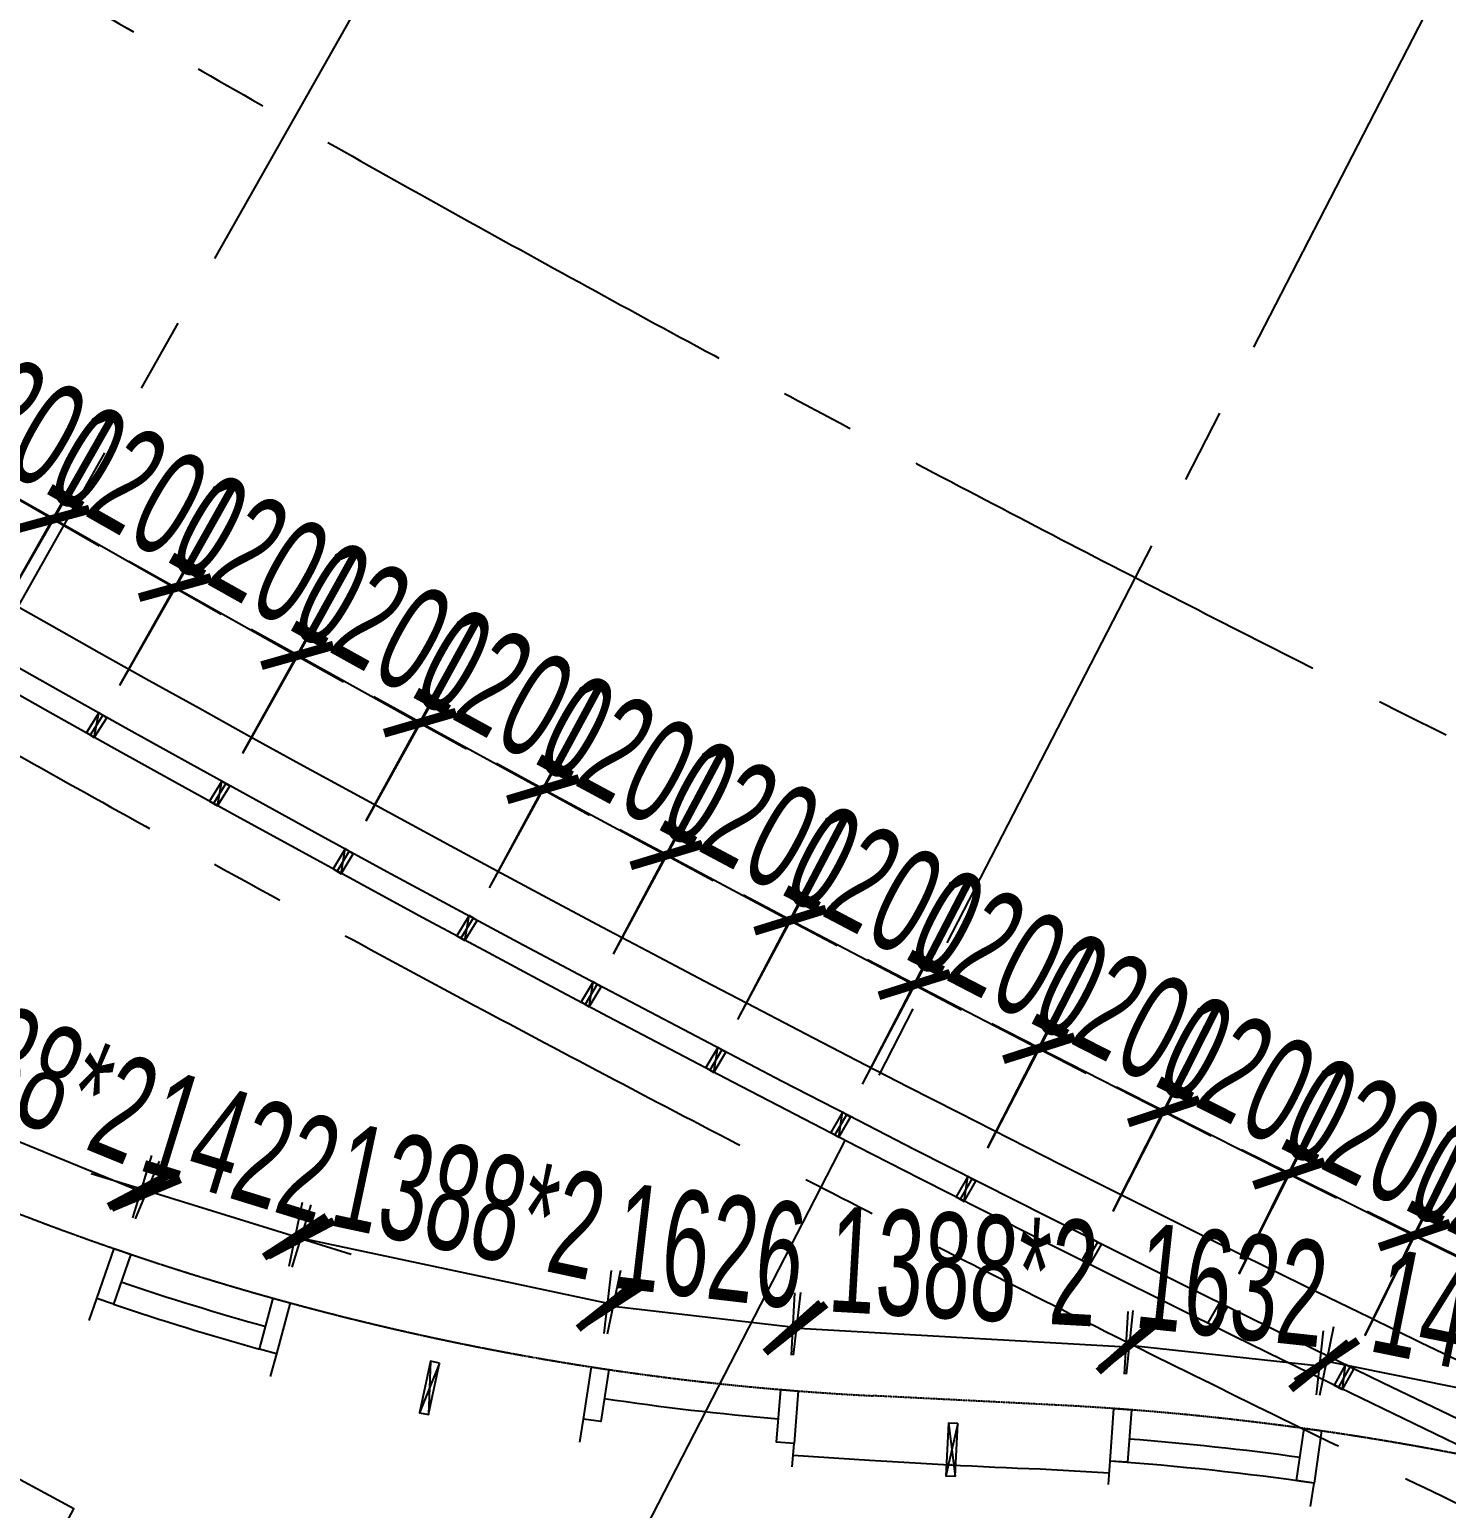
# Model space of a CAD drawing. Extents: x -668578 to 2331563, y -1202445 to 1620273.
# Drawn here: x 1055375 to 1067459, y 98156 to 110771 of the extents above; entities that cross this region are included whole.
import ezdxf

# ---------------------------------------------------------------- set-up
doc = ezdxf.new("R2010")
doc.units = 0
for name, pattern in [('CENTER2', [28.575, 19.05, -3.175, 3.175, -3.175]), ('DASH', [0.35, 0.25, -0.1]), ('XREF-ID.B3$0$DASH', [0.35, 0.25, -0.1])]:
    doc.linetypes.add(name, pattern=pattern)
doc.layers.get('0').update_dxf_attribs({"color": 8})
doc.layers.get('Defpoints').update_dxf_attribs({"color": 8})
for name, color, linetype in [('#标注', 8, 'Continuous'), ('#轴线', 8, 'CENTER2'), ('A-AL', 8, 'Continuous'), ('A-BEAM-PLAN-C', 8, 'Continuous'), ('A-DIMS-50', 8, 'Continuous'), ('A-PUB_HATCH', 8, 'Continuous'), ('A-WIND-FRAM', 8, 'Continuous'), ('dim', 8, 'Continuous'), ('LVTRY', 8, 'Continuous'), ('外轮廓', 8, 'Continuous'), ('建-消防-防火分区填充', 8, 'Continuous')]:
    doc.layers.add(name, color=color, linetype=linetype)
doc.layers.add('Def point', color=8, linetype='Continuous', plot=False)
doc.styles.add('JHZX', font='jrs.shx', dxfattribs={"width": 0.6, "bigfont": 'jhz.shx'})
doc.dimstyles.new('JZBZ-300', dxfattribs={"dimscale": 300, "dimtxt": 3, "dimasz": 1.5, "dimexe": 1, "dimexo": 1, "dimgap": 0.5, "dimtad": 1, "dimdec": 0, "dimdsep": 46, "dimtxsty": 'JHZX', "dimblk1": 'ARCHTICK', "dimblk2": 'ARCHTICK', "dimsah": 1, "dimcen": 0, "dimclrd": 1, "dimclre": 1, "dimclrt": 2, "dimazin": 2, "dimtfac": 1, "dimtdec": 0, "dimtix": 1, "dimtmove": 0, "dimatfit": 3, "dimfxl": 0, "dimtolj": 1, "dimlwd": -1, "dimlwe": -1, "dimarcsym": 0})
doc.dimstyles.new('JZBZ-400', dxfattribs={"dimscale": 400, "dimtxt": 3, "dimasz": 1.5, "dimexe": 1, "dimexo": 1, "dimgap": 0.5, "dimtad": 1, "dimdec": 0, "dimdsep": 46, "dimtxsty": 'JHZX', "dimblk1": 'ARCHTICK', "dimblk2": 'ARCHTICK', "dimsah": 1, "dimcen": 0, "dimclrd": 1, "dimclre": 1, "dimclrt": 2, "dimazin": 2, "dimtfac": 1, "dimtdec": 0, "dimtix": 1, "dimtmove": 0, "dimatfit": 3, "dimfxl": 0, "dimtolj": 1, "dimlwd": -1, "dimlwe": -1, "dimarcsym": 0})

# ---------------------------------------------------------------- blocks, each defined once
blk = doc.blocks.new('_ARCHTICK')
at = {"color": 0, "linetype": 'ByBlock', "const_width": 0.15}
blk.add_lwpolyline([(-0.5, -0.5), (0.5, 0.5)], dxfattribs=at)
blk = doc.blocks.new('*D2939')
at = {"layer": '#标注', "ltscale": 300, "transparency": 16777216}
for p, q in [((-1773, -1481), (-9342, -7863)), ((165914, -92056), (164727, -101884))]:
    blk.add_line(p, q, dxfattribs=at)
blk.add_arc((197092, 166179), 269610, 220.13382, 263.11563, dxfattribs=at)
at = {"layer": 'Defpoints', "color": 0, "ltscale": 300, "transparency": 16777216}
for p in [(197092, 166179), (-1467, -1224), (40380, -53208), (165962, -91659)]:
    blk.add_point(p, dxfattribs=at)
at = {"layer": '#标注', "ltscale": 300, "transparency": 16777216, "xscale": 600, "yscale": 600, "zscale": 600}
for p, rotation in [((-9036, -7605), 130.1338192809485), ((164775, -101487), 353.1156299250187)]:
    blk.add_blockref('_ARCHTICK', p, dxfattribs=dict(at, rotation=rotation))
at = {"layer": '#标注', "ltscale": 300, "transparency": 16777216, "insert": (69342, -70334), "char_height": 1200, "attachment_point": 5, "rotation": 331.6247, "style": 'JHZX'}
blk.add_mtext('\\A1;42.98°', dxfattribs=at)
blk = doc.blocks.new('rgewg1500')
at = {"ltscale": 0.3}
for p, q in [((0, -2250), (0, -450)), ((150, -500), (20, -500)), ((100, -550), (100, -500)), ((150, -550), (150, -500)), ((0, -2100), (0, -550)), ((0, -550), (50, -550)), ((634, -550), (50, -550)), ((50, -2030), (50, -570)), ((70, -550), (150, -550)), ((75, -625), (75, -600)), ((505, -628), (445, -639)), ((495, -673), (505, -628)), ((633, -2045), (633, -555)), ((653, -535), (913, -535)), ((883, -2045), (933, -555)), ((2100, -550), (933, -550)), ((1400, -2050), (1400, -550)), ((1800, -2050), (1800, -550)), ((2100, -2050), (2100, -550)), ((114, -656), (87, -656)), ((87, -656), (108, -729)), ((108, -729), (107, -814)), ((108, -729), (123, -777)), ((172, -656), (114, -656)), ((297, -642), (172, -656)), ((341, -642), (297, -642)), ((407, -646), (318, -669)), ((429, -651), (341, -642)), ((445, -639), (407, -646)), ((496, -781), (495, -673)), ((107, -814), (99, -945)), ((210, -789), (183, -789)), ((183, -789), (204, -862)), ((204, -862), (203, -947)), ((204, -862), (219, -910)), ((268, -789), (210, -789)), ((393, -775), (268, -789)), ((437, -775), (393, -775)), ((503, -779), (414, -802)), ((525, -784), (437, -775)), ((541, -772), (503, -779)), ((601, -761), (541, -772)), ((591, -806), (601, -761)), ((593, -946), (591, -806)), ((99, -945), (94, -953)), ((94, -953), (101, -1054)), ((195, -953), (190, -1086)), ((203, -947), (195, -953)), ((592, -1148), (595, -973)), ((595, -973), (593, -946)), ((101, -1054), (102, -1154)), ((190, -1086), (198, -1187)), ((92, -1211), (89, -1272)), ((102, -1154), (92, -1211)), ((185, -1195), (314, -1203)), ((188, -1256), (185, -1195)), ((198, -1313), (188, -1256)), ((198, -1187), (198, -1287)), ((314, -1203), (354, -1226)), ((335, -1215), (407, -1203)), ((354, -1226), (392, -1249)), ((392, -1249), (403, -1258)), ((407, -1203), (442, -1206)), ((442, -1206), (553, -1209)), ((553, -1209), (595, -1210)), ((596, -1236), (582, -1278)), ((587, -1344), (592, -1148)), ((587, -1256), (592, -1452)), ((595, -1210), (609, -1210)), ((609, -1210), (596, -1236)), ((89, -1272), (198, -1265)), ((89, -1328), (198, -1335)), ((92, -1389), (89, -1328)), ((188, -1344), (185, -1405)), ((198, -1287), (188, -1344)), ((198, -1413), (198, -1313)), ((314, -1397), (354, -1374)), ((335, -1385), (407, -1397)), ((354, -1374), (392, -1351)), ((392, -1351), (403, -1342)), ((567, -1279), (558, -1266)), ((567, -1321), (558, -1334)), ((582, -1278), (567, -1321)), ((582, -1322), (567, -1279)), ((596, -1364), (582, -1322)), ((609, -1390), (596, -1364)), ((102, -1446), (92, -1389)), ((101, -1546), (102, -1446)), ((185, -1405), (314, -1397)), ((190, -1514), (198, -1413)), ((195, -1647), (190, -1514)), ((407, -1397), (442, -1394)), ((442, -1394), (553, -1391)), ((553, -1391), (595, -1390)), ((592, -1452), (595, -1627)), ((595, -1390), (609, -1390)), ((94, -1647), (101, -1546)), ((595, -1627), (593, -1654)), ((99, -1655), (94, -1647)), ((107, -1786), (99, -1655)), ((183, -1811), (204, -1738)), ((203, -1653), (195, -1647)), ((204, -1738), (203, -1653)), ((204, -1738), (219, -1690)), ((593, -1654), (591, -1794)), ((87, -1944), (108, -1871)), ((108, -1871), (107, -1786)), ((108, -1871), (123, -1823)), ((210, -1811), (183, -1811)), ((268, -1811), (210, -1811)), ((393, -1825), (268, -1811)), ((437, -1825), (393, -1825)), ((503, -1821), (414, -1798)), ((525, -1816), (437, -1825)), ((496, -1819), (495, -1927)), ((541, -1828), (503, -1821)), ((601, -1839), (541, -1828)), ((591, -1794), (601, -1839)), ((75, -2025), (75, -1975)), ((114, -1944), (87, -1944)), ((172, -1944), (114, -1944)), ((297, -1958), (172, -1944)), ((341, -1958), (297, -1958)), ((407, -1954), (318, -1931)), ((429, -1949), (341, -1958)), ((445, -1961), (407, -1954)), ((505, -1972), (445, -1961)), ((495, -1927), (505, -1972)), ((0, -2100), (50, -2100)), ((20, -2100), (150, -2100)), ((50, -2050), (634, -2050)), ((50, -2050), (50, -2050)), ((150, -2050), (70, -2050)), ((100, -2100), (100, -2050)), ((150, -2100), (150, -2050)), ((653, -2065), (863, -2065)), ((883, -2050), (2100, -2050))]:
    blk.add_line(p, q, dxfattribs=at)
for points in [[(0, -500), (450, -500), (450, 0), (0, 0)], [(0, -2100), (450, -2100), (450, -2600), (0, -2600)]]:
    blk.add_lwpolyline(points, close=True, dxfattribs=at)
blk.add_lwpolyline([(50, -2100), (50, -550)], dxfattribs=at)
blk.add_lwpolyline([(633, -2025), (125, -2025, -0.414214), (75, -1975), (75, -625, -0.414214), (125, -575), (633, -575)], format="xyb", dxfattribs=at)
for centre, radius, start, end in [((20, -520), 20, 90, 180), ((70, -570), 20, 90, 180), ((50, -600), 25, 0, 90), ((653, -555), 20, 90, 180), ((913, -555), 20, 0, 90), ((2050, -600), 50, 0, 90), ((2050, -2000), 50, 270, 0), ((20, -2080), 20, 180, 270), ((50, -2025), 25, 270, 0), ((70, -2030), 20, 180, 270), ((653, -2045), 20, 180, 270), ((863, -2045), 20, 270, 0)]:
    blk.add_arc(centre, radius, start, end, dxfattribs=at)
blk = doc.blocks.new('hevrgctv')
blk.add_lwpolyline([(0, 0), (1200, 0), (1200, -600), (0, -600)], close=True)
for points in [[(353, -600), (353, -696, 0.999944), (848, -696), (848, -600)], [(380, -600), (380, -696, 0.90396), (820, -696), (820, -600)]]:
    blk.add_lwpolyline(points, format="xyb")
blk = doc.blocks.new('Swcwrv4tv')
at = {"linetype": 'XREF-ID.B3$0$DASH', "ltscale": 0.3}
for p, q in [((20, -240), (1330, -240)), ((20, -250), (1330, -250)), ((20, -260), (1330, -260))]:
    blk.add_line(p, q, dxfattribs=at)
for points in [[(0, 0), (0, -550), (1350, -550), (1350, 0)], [(20, -20), (20, -550), (1330, -550), (1330, -20)], [(149, -460), (149, -40), (179, -40), (179, -460)], [(219, -460), (219, -40), (249, -40), (249, -460)], [(359, -460), (359, -40), (389, -40), (389, -460)], [(429, -460), (429, -40), (459, -40), (459, -460)], [(499, -460), (499, -40), (529, -40), (529, -460)], [(569, -460), (569, -40), (599, -40), (599, -460)], [(779, -460), (779, -40), (809, -40), (809, -460)], [(849, -460), (849, -40), (879, -40), (879, -460)], [(919, -460), (919, -40), (949, -40), (949, -460)], [(989, -460), (989, -40), (1019, -40), (1019, -460)], [(1059, -460), (1059, -40), (1089, -40), (1089, -460)], [(1330, -480), (650, -480), (650, -510), (1330, -510)], [(20, -540), (700, -540), (700, -510), (20, -510)]]:
    blk.add_lwpolyline(points, close=True, dxfattribs=at)
blk = doc.blocks.new('XREF-ID.ABCD$0$马桶')
at = {"ltscale": 0.5}
for points, format in [([(-188, 30, 10, 0, 0), (-195, 0, 0, 0, 0.053113), (-225, -286, 0, 0, 0.094029), (-192, -490, 0, 0, 0.0979), (-106, -658, 0, 0, 0.39929), (106, -658, 0, 0, 0.087816), (192, -490, 0, 0, 0.089191), (225, -305, 0, 0, 0.054931), (195, 0, 0, 10, 0), (188, 30, 10, 10, 0)], "xyseb"), ([(224, 0, 10, 0, 0), (195, 0, 0, 0, 0), (-195, 0, 0, 10, 0), (-225, 0, 10, 10, 0)], "xyseb"), ([(-180, -50, 0.049028), (-205, -306, 0.094674), (-173, -505, 0.097919), (-90, -666, 0.382959), (90, -666, 0.087635), (173, -504, 0.08979), (205, -325, 0.05091), (180, -50, 0.046704)], "xyb")]:
    blk.add_lwpolyline(points, format=format, dxfattribs=at)
for points in [[(-160, -50), (-180, -50)], [(180, -50), (160, -50)]]:
    blk.add_lwpolyline(points, dxfattribs=at)
blk.add_lwpolyline([(-160, -30), (160, -30), (160, -160), (-160, -160)], close=True, dxfattribs=at)
blk = doc.blocks.new('XREF-ID.ABCD$0$DSAFAS124SDA')
at = {"ltscale": 0.5}
for p, q in [((18910, 19911), (18900, 19911)), ((18900, 19849), (18910, 19849)), ((18910, 19849), (18910, 19911)), ((18910, 19890), (18930, 19890)), ((18910, 19870), (18930, 19870)), ((18930, 19870), (18930, 19890)), ((18930, 19885), (19115, 19885)), ((18930, 19875), (19115, 19875))]:
    blk.add_line(p, q, dxfattribs=at)
for points in [[(18900, 19965), (18910, 19965), (18915, 19935), (18915, 19890)], [(18915, 19870), (18915, 19825), (18910, 19795), (18900, 19795)]]:
    blk.add_lwpolyline(points, dxfattribs=at)
for radius, start, end in [(89.5, 183.2025, 176.7975), (35, 188.2132, 171.7868), (9, 213.749, 146.251), (5, 270, 90)]:
    blk.add_arc((19115, 19880), radius, start, end, dxfattribs=at)
blk = doc.blocks.new('XREF-ID.ABCD$0$A$C1BB74E00')
at = {"ltscale": 0.5}
for p, q in [((108, 347), (108, 69)), ((113, 352), (577, 352)), ((117, 79), (117, 336)), ((120, 339), (570, 339)), ((302, 290), (388, 290)), ((345, 333), (345, 247)), ((573, 79), (573, 336)), ((582, 347), (582, 69)), ((577, 64), (113, 64)), ((570, 76), (120, 76))]:
    blk.add_line(p, q, dxfattribs=at)
blk.add_lwpolyline([(70, 378), (70, 35, 0.414214), (75, 30), (615, 30, 0.414214), (620, 35), (620, 378)], format="xyb", dxfattribs=at)
blk.add_lwpolyline([(70, 378), (620, 378)], dxfattribs=at)
for radius in [37.5, 26]:
    blk.add_circle((345, 290), radius, dxfattribs=at)
for centre, radius, start, end in [((113, 347), 5, 90, 180), ((120, 336), 3, 90, 180), ((570, 336), 3, 0, 90), ((577, 347), 5, 0, 90), ((113, 69), 5, 180, 270), ((120, 79), 3, 180, 270), ((570, 79), 3, 270, 0), ((577, 69), 5, 270, 0)]:
    blk.add_arc(centre, radius, start, end, dxfattribs=at)
blk = doc.blocks.new('nnnnhn')
at = {"linetype": 'XREF-ID.B3$0$DASH', "ltscale": 0.3}
for p, q in [((1140, 0), (0, 0)), ((0, 0), (0, -450)), ((0, 0), (1140, 0)), ((0, -150), (0, 0)), ((1140, -450), (1140, 0)), ((1140, 0), (1140, -150)), ((20, -20), (1120, -20)), ((20, -150), (20, -20)), ((20, -150), (210, -20)), ((210, -150), (20, -20)), ((210, -20), (210, -150)), ((930, -130), (210, -20)), ((210, -130), (930, -20)), ((930, -20), (930, -150)), ((1120, -150), (930, -20)), ((930, -150), (1120, -20)), ((1120, -20), (1120, -150)), ((1140, -150), (0, -150)), ((1120, -150), (20, -150)), ((210, -130), (930, -130)), ((0, -450), (295, -450)), ((845, -450), (1140, -450))]:
    blk.add_line(p, q, dxfattribs=at)
at = {"linetype": 'DASH', "ltscale": 0.5}
blk.add_lwpolyline([(845, -450), (1140, -450), (1140, 0), (0, 0), (0, -450), (295, -450)], dxfattribs=at)
at = {"color": 8, "linetype": 'DASH', "ltscale": 0.5, "extrusion": (0, 0, -1), "zscale": -1}
blk.add_blockref('XREF-ID.ABCD$0$A$C1BB74E00', (-915, -530), dxfattribs=at)
blk = doc.blocks.new('nbhfgfgdfd')
at = {"layer": 'A-BEAM-PLAN-C'}
for p, q in [((-3231, -3962), (-3001, -3635)), ((-2904, -4192), (-3231, -3962))]:
    blk.add_line(p, q, dxfattribs=at)
blk.add_lwpolyline([(-2674, -3865), (-3001, -3635), (-3231, -3962), (-2904, -4192)], close=True, dxfattribs=at)
at = {"layer": 'A-DIMS-50'}
blk.add_lwpolyline([(-3230, -3963), (-2916, -4083), (-2674, -3865)], dxfattribs=at)
at = {"layer": 'LVTRY', "linetype": 'DASH'}
for p, q in [((-4786, -5122), (-3484, -3292)), ((-4747, -5151), (-3431, -3329))]:
    blk.add_line(p, q, dxfattribs=at)
at = {"layer": 'LVTRY', "linetype": 'Continuous'}
for p, q in [((-3315, -3977), (-3050, -3600)), ((-2939, -4242), (-3315, -3977))]:
    blk.add_line(p, q, dxfattribs=at)
at = {"layer": 'Def point'}
for name, p, xscale, rotation in [('hevrgctv', (-227, -391), -0.9999999999999997, 234.8381980933406), ('rgewg1500', (-342, -554), -0.9999999999999993, 324.8381980933277)]:
    blk.add_blockref(name, p, dxfattribs=dict(at, xscale=xscale, rotation=rotation))
at = {"layer": 'Def point', "rotation": 234.8381980933318}
blk.add_blockref('Swcwrv4tv', (-1839, -2680), dxfattribs=at)
at = {"layer": 'LVTRY', "color": 8, "linetype": 'Continuous', "xscale": -0.9999999999999997, "rotation": 324.3726966578156}
blk.add_blockref('XREF-ID.ABCD$0$马桶', (-4041, -2875), dxfattribs=at)
at = {"layer": 'LVTRY', "color": 8, "linetype": 'Continuous', "rotation": 144.8381980911871}
blk.add_blockref('nnnnhn', (-5153, -4850), dxfattribs=at)
at = {"layer": 'LVTRY', "linetype": 'DASH', "ltscale": 0.5, "extrusion": (0, 0, -1), "zscale": -1, "rotation": 125.7939342136827}
blk.add_blockref('XREF-ID.ABCD$0$DSAFAS124SDA', (31513, -9150), dxfattribs=at)
blk = doc.blocks.new('rbbnynytnyt')
for p, q in [((0, 0), (80, -450)), ((80, 0), (0, -450))]:
    blk.add_line(p, q)
blk.add_lwpolyline([(0, 0), (80, 0), (80, -450), (0, -450)], close=True)
blk = doc.blocks.new('*D2304')
at = {"layer": '#标注', "color": 1, "ltscale": 300, "transparency": 16777216}
for p, q in [((1064729, 99300), (1064788, 99845)), ((1066352, 99125), (1066411, 99670)), ((1064756, 99547), (1066379, 99372))]:
    blk.add_line(p, q, dxfattribs=at)
at = {"layer": 'Defpoints', "color": 0, "ltscale": 300, "transparency": 16777216}
for p in [(1066379, 99372), (1064697, 99002), (1066320, 98827)]:
    blk.add_point(p, dxfattribs=at)
at = {"layer": '#标注', "color": 1, "ltscale": 300, "transparency": 16777216, "xscale": 450, "yscale": 450, "zscale": 450}
for p, rotation in [((1064756, 99547), 173.8448461996417), ((1066379, 99372), 353.8448461996417)]:
    blk.add_blockref('_ARCHTICK', p, dxfattribs=dict(at, rotation=rotation))
at = {"layer": '#标注', "color": 2, "ltscale": 300, "transparency": 16777216, "insert": (1065632, 100056), "char_height": 900, "attachment_point": 5, "rotation": 353.8448, "style": 'JHZX'}
blk.add_mtext('\\A1;1632', dxfattribs=at)
blk = doc.blocks.new('*D2305')
at = {"layer": '#标注', "color": 1, "ltscale": 300, "transparency": 16777216}
for p, q in [((1060276, 99649), (1060338, 100185)), ((1061891, 99462), (1061953, 99998)), ((1060303, 99887), (1061918, 99700))]:
    blk.add_line(p, q, dxfattribs=at)
at = {"layer": 'Defpoints', "color": 0, "ltscale": 300, "transparency": 16777216}
for p in [(1061918, 99700), (1060241, 99351), (1061856, 99164)]:
    blk.add_point(p, dxfattribs=at)
at = {"layer": '#标注', "color": 1, "ltscale": 300, "transparency": 16777216, "xscale": 450, "yscale": 450, "zscale": 450}
for p, rotation in [((1060303, 99887), 173.3712687119079), ((1061918, 99700), 353.3712687119079)]:
    blk.add_blockref('_ARCHTICK', p, dxfattribs=dict(at, rotation=rotation))
at = {"layer": '#标注', "color": 2, "ltscale": 300, "transparency": 16777216, "insert": (1061180, 100390), "char_height": 900, "attachment_point": 5, "rotation": 353.3713, "style": 'JHZX'}
blk.add_mtext('\\A1;1626', dxfattribs=at)
blk = doc.blocks.new('*D2306')
at = {"layer": '#标注', "color": 1, "ltscale": 300, "transparency": 16777216}
for p, q in [((1056255, 100635), (1056419, 101165)), ((1056330, 100878), (1055900, 101011)), ((1057689, 100459), (1056330, 100878)), ((1057614, 100215), (1057778, 100746)), ((1057689, 100459), (1058119, 100326))]:
    blk.add_line(p, q, dxfattribs=at)
at = {"layer": 'Defpoints', "color": 0, "ltscale": 300, "transparency": 16777216}
for p in [(1056330, 100878), (1056167, 100348), (1057526, 99929)]:
    blk.add_point(p, dxfattribs=at)
at = {"layer": '#标注', "color": 1, "ltscale": 300, "transparency": 16777216, "xscale": 450, "yscale": 450, "zscale": 450}
for p, rotation in [((1056330, 100878), 342.8601972670497), ((1057689, 100459), 162.8601972670497)]:
    blk.add_blockref('_ARCHTICK', p, dxfattribs=dict(at, rotation=rotation))
at = {"layer": '#标注', "color": 2, "ltscale": 300, "transparency": 16777216, "insert": (1057187, 101242), "char_height": 900, "attachment_point": 5, "rotation": 342.8602, "style": 'JHZX'}
blk.add_mtext('\\A1;1422', dxfattribs=at)
blk = doc.blocks.new('*D2427')
at = {"layer": 'Defpoints', "color": 0, "ltscale": 300, "transparency": 16777216}
for p in [(1053599, 101400), (1056368, 100841), (1056167, 100348)]:
    blk.add_point(p, dxfattribs=at)
at = {"layer": 'dim', "color": 1, "ltscale": 300, "transparency": 16777216}
for p, q in [((1053712, 101677), (1053914, 102170)), ((1053801, 101892), (1056368, 100841)), ((1056280, 100626), (1056482, 101118))]:
    blk.add_line(p, q, dxfattribs=at)
at = {"layer": 'dim', "color": 1, "ltscale": 300, "transparency": 16777216, "xscale": 450, "yscale": 450, "zscale": 450}
for p, rotation in [((1053801, 101892), 157.726771958133), ((1056368, 100841), 337.726771958133)]:
    blk.add_blockref('_ARCHTICK', p, dxfattribs=dict(at, rotation=rotation))
at = {"layer": 'dim', "color": 2, "ltscale": 300, "transparency": 16777216, "insert": (1055312, 101922), "char_height": 900, "attachment_point": 5, "rotation": 337.7268, "style": 'JHZX'}
blk.add_mtext('\\A1;1388*2', dxfattribs=at)
blk = doc.blocks.new('*D2428')
at = {"layer": 'Defpoints', "color": 0, "ltscale": 300, "transparency": 16777216}
for p in [(1057526, 99929), (1060357, 99896), (1060241, 99351)]:
    blk.add_point(p, dxfattribs=at)
at = {"layer": 'dim', "color": 1, "ltscale": 300, "transparency": 16777216}
for p, q in [((1057588, 100222), (1057704, 100767)), ((1057642, 100473), (1060357, 99896)), ((1060303, 99645), (1060419, 100189))]:
    blk.add_line(p, q, dxfattribs=at)
at = {"layer": 'dim', "color": 1, "ltscale": 300, "transparency": 16777216, "xscale": 450, "yscale": 450, "zscale": 450}
for p, rotation in [((1057642, 100473), 167.9913456581043), ((1060357, 99896), 347.9913456581043)]:
    blk.add_blockref('_ARCHTICK', p, dxfattribs=dict(at, rotation=rotation))
at = {"layer": 'dim', "color": 2, "ltscale": 300, "transparency": 16777216, "insert": (1059124, 100772), "char_height": 900, "attachment_point": 5, "rotation": 347.9913, "style": 'JHZX'}
blk.add_mtext('\\A1;1388*2', dxfattribs=at)
blk = doc.blocks.new('*D2429')
at = {"layer": 'Defpoints', "color": 0, "ltscale": 300, "transparency": 16777216}
for p in [(1064727, 99535), (1061856, 99164), (1064697, 99002)]:
    blk.add_point(p, dxfattribs=at)
at = {"layer": 'dim', "color": 1, "ltscale": 300, "transparency": 16777216}
for p, q in [((1061873, 99463), (1061903, 99996)), ((1064714, 99302), (1064744, 99835)), ((1061886, 99697), (1064727, 99535))]:
    blk.add_line(p, q, dxfattribs=at)
at = {"layer": 'dim', "color": 1, "ltscale": 300, "transparency": 16777216, "xscale": 450, "yscale": 450, "zscale": 450}
for p, rotation in [((1061886, 99697), 176.7494330897164), ((1064727, 99535), 356.7494330897165)]:
    blk.add_blockref('_ARCHTICK', p, dxfattribs=dict(at, rotation=rotation))
at = {"layer": 'dim', "color": 2, "ltscale": 300, "transparency": 16777216, "insert": (1063341, 100215), "char_height": 900, "attachment_point": 5, "rotation": 356.7494, "style": 'JHZX'}
blk.add_mtext('\\A1;1388*2', dxfattribs=at)
blk = doc.blocks.new('*D2430')
at = {"layer": 'Defpoints', "color": 0, "ltscale": 300, "transparency": 16777216}
for p in [(1066320, 98827), (1069302, 98831), (1069184, 98246)]:
    blk.add_point(p, dxfattribs=at)
at = {"layer": 'dim', "color": 1, "ltscale": 300, "transparency": 16777216}
for p, q in [((1066380, 99121), (1066498, 99707)), ((1066439, 99413), (1069302, 98831)), ((1069243, 98540), (1069362, 99125))]:
    blk.add_line(p, q, dxfattribs=at)
at = {"layer": 'dim', "color": 1, "ltscale": 300, "transparency": 16777216, "xscale": 450, "yscale": 450, "zscale": 450}
for p, rotation in [((1066439, 99413), 168.5280872116301), ((1069302, 98831), 348.5280872116301)]:
    blk.add_blockref('_ARCHTICK', p, dxfattribs=dict(at, rotation=rotation))
at = {"layer": 'dim', "color": 2, "ltscale": 300, "transparency": 16777216, "insert": (1067990, 99710), "char_height": 900, "attachment_point": 5, "rotation": 348.5281, "style": 'JHZX'}
blk.add_mtext('\\A1;1461*2', dxfattribs=at)
blk = doc.blocks.new('幕墙分隔')
for p, q in [((-40, -100), (40, 100)), ((0, 100), (0, -100))]:
    blk.add_line(p, q)
blk.add_lwpolyline([(-40, 100), (40, 100), (40, -100), (-40, -100)], close=True)
blk = doc.blocks.new('*U1050')
at = {"layer": 'A-WIND-FRAM', "xscale": -1, "rotation": 356.908362146836}
blk.add_blockref('幕墙分隔', (-5, -100), dxfattribs=at)
blk = doc.blocks.new('*U1051')
at = {"layer": 'dim', "color": 0, "linetype": 'ByBlock', "lineweight": -2, "transparency": 16777216}
for p, rotation in [((1056000, 104922), 330.7872668029339), ((1057049, 104339), 331.1113532294061), ((1058102, 103762), 331.4354396558783), ((1059157, 103192), 331.7595260823529), ((1060216, 102627), 332.0836125088274), ((1061278, 102068), 332.4076989352996), ((1062343, 101515), 332.7317853617719), ((1063411, 100968), 333.0558717882441), ((1064483, 100428), 333.3799582147175), ((1065557, 99893), 333.7040446411909), ((1066634, 99364), 334.0281310676632)]:
    blk.add_blockref('*U1050', p, dxfattribs=dict(at, rotation=rotation))
blk = doc.blocks.new('*D1278')
at = {"layer": '#标注', "ltscale": 300, "transparency": 16777216}
for p, q in [((1053025, 106964), (1053658, 108047)), ((1053507, 107788), (1053118, 108015)), ((1053507, 107788), (1054543, 107182)), ((1054061, 106358), (1054694, 107441)), ((1054543, 107182), (1054931, 106955))]:
    blk.add_line(p, q, dxfattribs=at)
at = {"layer": 'Defpoints', "color": 0, "ltscale": 300, "transparency": 16777216}
for p in [(1054543, 107182), (1052874, 106705), (1053910, 106100)]:
    blk.add_point(p, dxfattribs=at)
at = {"layer": '#标注', "ltscale": 300, "transparency": 16777216, "xscale": 450, "yscale": 450, "zscale": 450}
for p, rotation in [((1053507, 107788), 329.6840980396633), ((1054543, 107182), 149.6840980396633)]:
    blk.add_blockref('_ARCHTICK', p, dxfattribs=dict(at, rotation=rotation))
at = {"layer": '#标注', "ltscale": 300, "transparency": 16777216, "insert": (1054328, 108003), "char_height": 900, "attachment_point": 5, "rotation": 329.6841, "style": 'JHZX'}
blk.add_mtext('\\A1;1200', dxfattribs=at)
blk = doc.blocks.new('*D1279')
at = {"layer": '#标注', "ltscale": 300, "transparency": 16777216}
for p, q in [((1054063, 106365), (1054690, 107451)), ((1054540, 107191), (1054150, 107416)), ((1054540, 107191), (1055579, 106591)), ((1055102, 105765), (1055729, 106851)), ((1055579, 106591), (1055969, 106366))]:
    blk.add_line(p, q, dxfattribs=at)
at = {"layer": 'Defpoints', "color": 0, "ltscale": 300, "transparency": 16777216}
for p in [(1055579, 106591), (1053913, 106105), (1054952, 105505)]:
    blk.add_point(p, dxfattribs=at)
at = {"layer": '#标注', "ltscale": 300, "transparency": 16777216, "xscale": 450, "yscale": 450, "zscale": 450}
for p, rotation in [((1054540, 107191), 330.0081844661279), ((1055579, 106591), 150.0081844661279)]:
    blk.add_blockref('_ARCHTICK', p, dxfattribs=dict(at, rotation=rotation))
at = {"layer": '#标注', "ltscale": 300, "transparency": 16777216, "insert": (1055359, 107411), "char_height": 900, "attachment_point": 5, "rotation": 330.0082, "style": 'JHZX'}
blk.add_mtext('\\A1;1200', dxfattribs=at)
blk = doc.blocks.new('*D1280')
at = {"layer": '#标注', "ltscale": 300, "transparency": 16777216}
for p, q in [((1055104, 105771), (1055724, 106861)), ((1055576, 106600), (1055185, 106823)), ((1055576, 106600), (1056619, 106006)), ((1056146, 105177), (1056767, 106267)), ((1056619, 106006), (1057010, 105783))]:
    blk.add_line(p, q, dxfattribs=at)
at = {"layer": 'Defpoints', "color": 0, "ltscale": 300, "transparency": 16777216}
for p in [(1056619, 106006), (1054955, 105510), (1055998, 104916)]:
    blk.add_point(p, dxfattribs=at)
at = {"layer": '#标注', "ltscale": 300, "transparency": 16777216, "xscale": 450, "yscale": 450, "zscale": 450}
for p, rotation in [((1055576, 106600), 330.3322708926029), ((1056619, 106006), 150.3322708926029)]:
    blk.add_blockref('_ARCHTICK', p, dxfattribs=dict(at, rotation=rotation))
at = {"layer": '#标注', "ltscale": 300, "transparency": 16777216, "insert": (1056394, 106824), "char_height": 900, "attachment_point": 5, "rotation": 330.3323, "style": 'JHZX'}
blk.add_mtext('\\A1;1200', dxfattribs=at)
blk = doc.blocks.new('*D1281')
at = {"layer": '#标注', "ltscale": 300, "transparency": 16777216}
for p, q in [((1056148, 105183), (1056762, 106276)), ((1056615, 106015), (1056223, 106235)), ((1056615, 106015), (1057661, 105427)), ((1057194, 104595), (1057808, 105688)), ((1057661, 105427), (1058054, 105206))]:
    blk.add_line(p, q, dxfattribs=at)
at = {"layer": 'Defpoints', "color": 0, "ltscale": 300, "transparency": 16777216}
for p in [(1057661, 105427), (1056001, 104922), (1057047, 104334)]:
    blk.add_point(p, dxfattribs=at)
at = {"layer": '#标注', "ltscale": 300, "transparency": 16777216, "xscale": 450, "yscale": 450, "zscale": 450}
for p, rotation in [((1056615, 106015), 330.6563573190729), ((1057661, 105427), 150.6563573190729)]:
    blk.add_blockref('_ARCHTICK', p, dxfattribs=dict(at, rotation=rotation))
at = {"layer": '#标注', "ltscale": 300, "transparency": 16777216, "insert": (1057432, 106244), "char_height": 900, "attachment_point": 5, "rotation": 330.6564, "style": 'JHZX'}
blk.add_mtext('\\A1;1200', dxfattribs=at)
blk = doc.blocks.new('*D1282')
at = {"layer": '#标注', "ltscale": 300, "transparency": 16777216}
for p, q in [((1057195, 104601), (1057804, 105698)), ((1057658, 105436), (1057265, 105654)), ((1057658, 105436), (1058708, 104853)), ((1058245, 104019), (1058853, 105116)), ((1058708, 104853), (1059101, 104635))]:
    blk.add_line(p, q, dxfattribs=at)
at = {"layer": 'Defpoints', "color": 0, "ltscale": 300, "transparency": 16777216}
for p in [(1058708, 104853), (1057050, 104339), (1058099, 103757)]:
    blk.add_point(p, dxfattribs=at)
at = {"layer": '#标注', "ltscale": 300, "transparency": 16777216, "xscale": 450, "yscale": 450, "zscale": 450}
for p, rotation in [((1057658, 105436), 330.980443745546), ((1058708, 104853), 150.980443745546)]:
    blk.add_blockref('_ARCHTICK', p, dxfattribs=dict(at, rotation=rotation))
at = {"layer": '#标注', "ltscale": 300, "transparency": 16777216, "insert": (1058474, 105669), "char_height": 900, "attachment_point": 5, "rotation": 330.9804, "style": 'JHZX'}
blk.add_mtext('\\A1;1200', dxfattribs=at)
blk = doc.blocks.new('*D1283')
at = {"layer": '#标注', "ltscale": 300, "transparency": 16777216}
for p, q in [((1058246, 104025), (1058848, 105125)), ((1058704, 104862), (1058310, 105078)), ((1058704, 104862), (1059757, 104286)), ((1059299, 103449), (1059901, 104549)), ((1059757, 104286), (1060152, 104070))]:
    blk.add_line(p, q, dxfattribs=at)
at = {"layer": 'Defpoints', "color": 0, "ltscale": 300, "transparency": 16777216}
for p in [(1059757, 104286), (1058102, 103762), (1059155, 103186)]:
    blk.add_point(p, dxfattribs=at)
at = {"layer": '#标注', "ltscale": 300, "transparency": 16777216, "xscale": 450, "yscale": 450, "zscale": 450}
for p, rotation in [((1058704, 104862), 331.3045301720163), ((1059757, 104286), 151.3045301720162)]:
    blk.add_blockref('_ARCHTICK', p, dxfattribs=dict(at, rotation=rotation))
at = {"layer": '#标注', "ltscale": 300, "transparency": 16777216, "insert": (1059519, 105100), "char_height": 900, "attachment_point": 5, "rotation": 331.3045, "style": 'JHZX'}
blk.add_mtext('\\A1;1200', dxfattribs=at)
blk = doc.blocks.new('*D1284')
at = {"layer": '#标注', "ltscale": 300, "transparency": 16777216}
for p, q in [((1059300, 103455), (1059896, 104559)), ((1059754, 104295), (1059358, 104509)), ((1059754, 104295), (1060810, 103725)), ((1060356, 102885), (1060952, 103989)), ((1060810, 103725), (1061205, 103511))]:
    blk.add_line(p, q, dxfattribs=at)
at = {"layer": 'Defpoints', "color": 0, "ltscale": 300, "transparency": 16777216}
for p in [(1060810, 103725), (1059158, 103191), (1060214, 102621)]:
    blk.add_point(p, dxfattribs=at)
at = {"layer": '#标注', "ltscale": 300, "transparency": 16777216, "xscale": 450, "yscale": 450, "zscale": 450}
for p, rotation in [((1059754, 104295), 331.6286165984859), ((1060810, 103725), 151.6286165984859)]:
    blk.add_blockref('_ARCHTICK', p, dxfattribs=dict(at, rotation=rotation))
at = {"layer": '#标注', "ltscale": 300, "transparency": 16777216, "insert": (1060567, 104538), "char_height": 900, "attachment_point": 5, "rotation": 331.6286, "style": 'JHZX'}
blk.add_mtext('\\A1;1200', dxfattribs=at)
blk = doc.blocks.new('*D1285')
at = {"layer": '#标注', "ltscale": 300, "transparency": 16777216}
for p, q in [((1060358, 102891), (1060947, 103998)), ((1060806, 103733), (1060409, 103945)), ((1060806, 103733), (1061865, 103169)), ((1061417, 102327), (1062006, 103434)), ((1061865, 103169), (1062262, 102958))]:
    blk.add_line(p, q, dxfattribs=at)
at = {"layer": 'Defpoints', "color": 0, "ltscale": 300, "transparency": 16777216}
for p in [(1061865, 103169), (1060216, 102627), (1061276, 102062)]:
    blk.add_point(p, dxfattribs=at)
at = {"layer": '#标注', "ltscale": 300, "transparency": 16777216, "xscale": 450, "yscale": 450, "zscale": 450}
for p, rotation in [((1060806, 103733), 331.9527030249614), ((1061865, 103169), 151.9527030249614)]:
    blk.add_blockref('_ARCHTICK', p, dxfattribs=dict(at, rotation=rotation))
at = {"layer": '#标注', "ltscale": 300, "transparency": 16777216, "insert": (1061618, 103981), "char_height": 900, "attachment_point": 5, "rotation": 331.9527, "style": 'JHZX'}
blk.add_mtext('\\A1;1200', dxfattribs=at)
blk = doc.blocks.new('*D1286')
at = {"layer": '#标注', "ltscale": 300, "transparency": 16777216}
for p, q in [((1061418, 102333), (1062001, 103443)), ((1061862, 103178), (1061463, 103387)), ((1061862, 103178), (1062924, 102620)), ((1062480, 101775), (1063064, 102885)), ((1062924, 102620), (1063322, 102410))]:
    blk.add_line(p, q, dxfattribs=at)
at = {"layer": 'Defpoints', "color": 0, "ltscale": 300, "transparency": 16777216}
for p in [(1062924, 102620), (1061278, 102068), (1062341, 101510)]:
    blk.add_point(p, dxfattribs=at)
at = {"layer": '#标注', "ltscale": 300, "transparency": 16777216, "xscale": 450, "yscale": 450, "zscale": 450}
for p, rotation in [((1061862, 103178), 332.276789451427), ((1062924, 102620), 152.276789451427)]:
    blk.add_blockref('_ARCHTICK', p, dxfattribs=dict(at, rotation=rotation))
at = {"layer": '#标注', "ltscale": 300, "transparency": 16777216, "insert": (1062672, 103430), "char_height": 900, "attachment_point": 5, "rotation": 332.2768, "style": 'JHZX'}
blk.add_mtext('\\A1;1200', dxfattribs=at)
blk = doc.blocks.new('*D1287')
at = {"layer": '#标注', "ltscale": 300, "transparency": 16777216}
for p, q in [((1062482, 101781), (1063059, 102895)), ((1062921, 102628), (1062521, 102835)), ((1062921, 102628), (1063986, 102076)), ((1063547, 101229), (1064124, 102342)), ((1063986, 102076), (1064386, 101869))]:
    blk.add_line(p, q, dxfattribs=at)
at = {"layer": 'Defpoints', "color": 0, "ltscale": 300, "transparency": 16777216}
for p in [(1063986, 102076), (1062344, 101515), (1063409, 100963)]:
    blk.add_point(p, dxfattribs=at)
at = {"layer": '#标注', "ltscale": 300, "transparency": 16777216, "xscale": 450, "yscale": 450, "zscale": 450}
for p, rotation in [((1062921, 102628), 332.6008758778987), ((1063986, 102076), 152.6008758778987)]:
    blk.add_blockref('_ARCHTICK', p, dxfattribs=dict(at, rotation=rotation))
at = {"layer": '#标注', "ltscale": 300, "transparency": 16777216, "insert": (1063729, 102885), "char_height": 900, "attachment_point": 5, "rotation": 332.6009, "style": 'JHZX'}
blk.add_mtext('\\A1;1200', dxfattribs=at)
blk = doc.blocks.new('*D1288')
at = {"layer": '#标注', "ltscale": 300, "transparency": 16777216}
for p, q in [((1063548, 101235), (1064119, 102352)), ((1063983, 102085), (1063582, 102290)), ((1063983, 102085), (1065051, 101539)), ((1064617, 100689), (1065188, 101806)), ((1065051, 101539), (1065452, 101334))]:
    blk.add_line(p, q, dxfattribs=at)
at = {"layer": 'Defpoints', "color": 0, "ltscale": 300, "transparency": 16777216}
for p in [(1065051, 101539), (1063412, 100968), (1064480, 100422)]:
    blk.add_point(p, dxfattribs=at)
at = {"layer": '#标注', "ltscale": 300, "transparency": 16777216, "xscale": 450, "yscale": 450, "zscale": 450}
for p, rotation in [((1063983, 102085), 332.9249623043694), ((1065051, 101539), 152.9249623043693)]:
    blk.add_blockref('_ARCHTICK', p, dxfattribs=dict(at, rotation=rotation))
at = {"layer": '#标注', "ltscale": 300, "transparency": 16777216, "insert": (1064790, 102346), "char_height": 900, "attachment_point": 5, "rotation": 332.925, "style": 'JHZX'}
blk.add_mtext('\\A1;1200', dxfattribs=at)
blk = doc.blocks.new('*D1289')
at = {"layer": '#标注', "ltscale": 300, "transparency": 16777216}
for p, q in [((1064618, 100695), (1065182, 101815)), ((1065047, 101547), (1064646, 101750)), ((1065047, 101547), (1066119, 101007)), ((1065690, 100155), (1066254, 101275)), ((1066119, 101007), (1066521, 100805))]:
    blk.add_line(p, q, dxfattribs=at)
at = {"layer": 'Defpoints', "color": 0, "ltscale": 300, "transparency": 16777216}
for p in [(1066119, 101007), (1064483, 100427), (1065555, 99887)]:
    blk.add_point(p, dxfattribs=at)
at = {"layer": '#标注', "ltscale": 300, "transparency": 16777216, "xscale": 450, "yscale": 450, "zscale": 450}
for p, rotation in [((1065047, 101547), 333.2490487308424), ((1066119, 101007), 153.2490487308424)]:
    blk.add_blockref('_ARCHTICK', p, dxfattribs=dict(at, rotation=rotation))
at = {"layer": '#标注', "ltscale": 300, "transparency": 16777216, "insert": (1065853, 101813), "char_height": 900, "attachment_point": 5, "rotation": 333.249, "style": 'JHZX'}
blk.add_mtext('\\A1;1200', dxfattribs=at)
blk = doc.blocks.new('*D1290')
at = {"layer": '#标注', "ltscale": 300, "transparency": 16777216}
for p, q in [((1065691, 100161), (1066249, 101285)), ((1066115, 101016), (1065712, 101216)), ((1066115, 101016), (1067190, 100482)), ((1066765, 99627), (1067324, 100750)), ((1067190, 100482), (1067593, 100282))]:
    blk.add_line(p, q, dxfattribs=at)
at = {"layer": 'Defpoints', "color": 0, "ltscale": 300, "transparency": 16777216}
for p in [(1067190, 100482), (1065557, 99893), (1066632, 99359)]:
    blk.add_point(p, dxfattribs=at)
at = {"layer": '#标注', "ltscale": 300, "transparency": 16777216, "xscale": 450, "yscale": 450, "zscale": 450}
for p, rotation in [((1066115, 101016), 333.5731351573147), ((1067190, 100482), 153.5731351573147)]:
    blk.add_blockref('_ARCHTICK', p, dxfattribs=dict(at, rotation=rotation))
at = {"layer": '#标注', "ltscale": 300, "transparency": 16777216, "insert": (1066920, 101286), "char_height": 900, "attachment_point": 5, "rotation": 333.5731, "style": 'JHZX'}
blk.add_mtext('\\A1;1200', dxfattribs=at)
blk = doc.blocks.new('*D1291')
at = {"layer": '#标注', "ltscale": 300, "transparency": 16777216}
for p, q in [((1066767, 99634), (1067318, 100760)), ((1067186, 100490), (1066782, 100688)), ((1067186, 100490), (1068264, 99962)), ((1067844, 99106), (1068396, 100232)), ((1068264, 99962), (1068668, 99764))]:
    blk.add_line(p, q, dxfattribs=at)
at = {"layer": 'Defpoints', "color": 0, "ltscale": 300, "transparency": 16777216}
for p in [(1068264, 99962), (1066635, 99364), (1067712, 98836)]:
    blk.add_point(p, dxfattribs=at)
at = {"layer": '#标注', "ltscale": 300, "transparency": 16777216, "xscale": 450, "yscale": 450, "zscale": 450}
for p, rotation in [((1067186, 100490), 333.8972215837847), ((1068264, 99962), 153.8972215837847)]:
    blk.add_blockref('_ARCHTICK', p, dxfattribs=dict(at, rotation=rotation))
at = {"layer": '#标注', "ltscale": 300, "transparency": 16777216, "insert": (1067989, 100765), "char_height": 900, "attachment_point": 5, "rotation": 333.8972, "style": 'JHZX'}
blk.add_mtext('\\A1;1200', dxfattribs=at)
blk = doc.blocks.new('DSGDFG')
at = {"layer": '#标注', "ltscale": 300}
blk.add_arc((197092.2, 166179.2), 257800, 220.136073, 263.11563, dxfattribs=at)
at = {"layer": '#轴线', "ltscale": 200}
for p, q in [((69174.5, -59855.8), (103759.5, 1257.2)), ((110342.2, -2298.4), (78196.4, -64728.8))]:
    blk.add_line(p, q, dxfattribs=at)
for radius in [206950, 212800, 220600, 228400, 236200, 244000, 251800, 257800]:
    blk.add_arc((197092.2, 166179.2), radius, 218.438892, 265.140584, dxfattribs=at)
at = {"layer": '#标注', "ltscale": 300}
dim = blk.add_angular_dim_3p(base=(40379.7, -53208.3), center=(197092.1, 166179.2), p1=(-1467, -1223.5), p2=(165961.7, -91658.5), dimstyle='JZBZ-400', override={"dimclrd": 256, "dimclre": 256, "dimclrt": 256}, dxfattribs=at)
dim.commit()
dim.dimension.update_dxf_attribs({"geometry": '*D2939', "text_midpoint": (69341.6, -70334.5)})
blk = doc.blocks.new('QWERTT')
at = {"layer": '#标注', "ltscale": 300}
for p1, p2, distance, picture, middle in [((1057525.9, 99928.8), (1056166.6, 100348), -554.8, '*D2306', (1057186.6, 101241.9)), ((1060241, 99351.2), (1061856.1, 99163.5), 539.8, '*D2305', (1061180.1, 100389.6)), ((1064697.1, 99002.2), (1066319.9, 98827.2), 547.5, '*D2304', (1065631.6, 100055.6))]:
    dim = blk.add_aligned_dim(p1=p1, p2=p2, distance=distance, dimstyle='JZBZ-300', dxfattribs=at)
    dim.commit()
    dim.dimension.update_dxf_attribs({"geometry": picture, "text_midpoint": middle})
at = {"layer": 'dim', "ltscale": 300}
for p1, p2, distance, text, picture, middle in [((1053598.8, 101399.7), (1056166.6, 100348), 532.4, '1388*2', '*D2427', (1055311.9, 101921.8)), ((1057525.9, 99928.8), (1060241, 99351.2), 556.9, '1388*2', '*D2428', (1059124.1, 100771.5)), ((1061856.1, 99163.5), (1064697.1, 99002.2), 533.9, '1388*2', '*D2429', (1063340.9, 100215)), ((1066319.9, 98827.2), (1069183.6, 98246), 597.4, '1461*2', '*D2430', (1067989.9, 99710))]:
    dim = blk.add_aligned_dim(p1=p1, p2=p2, distance=distance, text=text, dimstyle='JZBZ-300', dxfattribs=at)
    dim.commit()
    dim.dimension.update_dxf_attribs({"geometry": picture, "text_midpoint": middle})

msp = doc.modelspace()

# ---------------------------------------------------------------- linework, layer by layer
at = {"layer": 'A-AL'}
for p, q in [((1055883.5, 99758.1), (1055948.8, 99947.1)), ((1057480.1, 99474.9), (1057427.6, 99281.9)), ((1060067.5, 98720.3), (1060098.1, 98918)), ((1061880.3, 98509.7), (1061895.9, 98709.1)), ((1064576.1, 98359.1), (1064590.4, 98558.6)), ((1066301, 98173.1), (1066329.6, 98371.1))]:
    msp.add_line(p, q, dxfattribs=at)
msp.add_lwpolyline([(1118355.3, 81975.4, 0.1374564), (1116892.4, 82729.6, -0.1495092), (1008196, 142063.6, 0.4157146), (1003871.8, 142100.4), (971684.6, 110294.9, 0.412976), (971649.8, 105990.9, 0.1494419), (1106711.2, 32398.8, 0.3779271), (1110215.5, 34407.4)], format="xyb", dxfattribs=at)
at = {"layer": 'A-AL', "linetype": 'DASH'}
msp.add_lwpolyline([(1007464.8, 131779.9), (981168.2, 103658.7, 0.4125655), (981313.8, 99348.1, 0.1401637), (1109094.2, 33959.9, 0.4129138), (1112673.3, 36349.1), (1121228.6, 78745, 0.4158512), (1118825.4, 82341.4, -0.0570612), (1072922.5, 96920.6, 0.041227), (1069111, 98265, 0.0515723), (1064119.6, 99038.1), (1062567.6, 99116.7, -0.1166495), (1052200.4, 102130.1, -0.0581911), (1011774.8, 131925.5, 0.4145967)], format="xyb", close=True, dxfattribs=at)
at = {"layer": 'A-AL'}
for points in [[(1056237.5, 100323.5), (1056090.9, 99899.1), (1055948.8, 99947.1), (1056095.7, 100372.5)], [(1057598.2, 99909.1), (1057480.1, 99474.9), (1057335.6, 99515.2), (1057453.5, 99948.5)], [(1060315.1, 99339.7), (1060246.5, 98896), (1060098.1, 98918), (1060166.9, 99362.7)], [(1061930.9, 99157.7), (1061895.9, 98709.1), (1061746.4, 98721.7), (1061781.3, 99169.3)], [(1064772, 98996.8), (1064740, 98549), (1064590.4, 98558.6), (1064622.3, 99007.5)], [(1066394.1, 98816.4), (1066329.6, 98371.1), (1066181.3, 98393.5), (1066245.7, 98837.9)]]:
    msp.add_lwpolyline(points, close=True, dxfattribs=at)
for centre, radius, start, end in [((1063367.2, 121282.8), 22387.8, 251.20788, 254.51251), ((1063367.2, 121282.8), 22587.8, 251.20788, 254.51251), ((1063753.9, 122536.7), 23700, 261.56391, 265.17862), ((1062877.7, 74519.6), 24300, 82.11857, 85.57112), ((1062877.7, 74519.6), 24100, 81.76489, 85.9248)]:
    msp.add_arc(centre, radius, start, end, dxfattribs=at)
at = {"layer": '外轮廓', "color": 3}
for points in [[(1074437.6, 95756.9, -0.0962245), (1007874.3, 141748.9, 0.4157146), (1004188.1, 141780.3), (972000.9, 109974.8, 0.412976), (971971.2, 106305.8, 0.1494419), (1106801.6, 32839.7, 0.3546026), (1109712.2, 34352.5, 0.3546026)], [(1069984.6, 97547.9, -0.0905266), (1007731.4, 141609.1, 0.4157146), (1004328.7, 141638.1), (972141.5, 109832.6, 0.412976), (972114.1, 106445.8, 0.1494419), (1106841.7, 33035.6, 0.3452345), (1109495.6, 34359.2)]]:
    msp.add_lwpolyline(points, format="xyb", dxfattribs=at)
at = {"layer": '建-消防-防火分区填充'}
msp.add_lwpolyline([(1061888.1, 98609.4), (1062539.8, 98567.4, 0.0068028), (1064091.8, 98488.8), (1064583.3, 98458.9)], format="xyb", dxfattribs=at)
msp.add_point((1063235.3, 98527), dxfattribs=at)

# ---------------------------------------------------------------- block references
at = {"layer": '#标注'}
for name, p in [('QWERTT', (0, 0)), ('DSGDFG', (962448.9, 123910))]:
    msp.add_blockref(name, p, dxfattribs=at)
at = {"layer": 'A-PUB_HATCH', "rotation": 6.786448920036091}
msp.add_blockref('nbhfgfgdfd', (1055362.7, 97512), dxfattribs=at)
at = {"layer": 'A-PUB_HATCH', "xscale": -1, "rotation": 296.4628470222528}
msp.add_blockref('nbhfgfgdfd', (1055609, 97378.9), dxfattribs=at)
at = {"layer": 'A-WIND-FRAM', "xscale": -1}
for p, rotation in [((1058872.4, 99395.9), 347.9913456578718), ((1063293.2, 98879.7), 357.1003230835019)]:
    msp.add_blockref('rbbnynytnyt', p, dxfattribs=dict(at, rotation=rotation))
at = {"layer": 'dim'}
msp.add_blockref('*U1051', (0, 0), dxfattribs=at)

# ---------------------------------------------------------------- dimensions: what is measured, and where the dimension line sits
at = {"layer": '#标注', "ltscale": 300}
for p1, p2, picture, middle in [((1052873.8, 106705.2), (1053909.7, 106099.5), '*D1278', (1054327.6, 108002.9)), ((1053912.8, 106104.8), (1054952.1, 105505), '*D1279', (1055359.2, 107410.7)), ((1054955.1, 105510.3), (1055997.8, 104916.3), '*D1280', (1056394.2, 106824.3)), ((1056000.8, 104921.7), (1057046.9, 104333.6), '*D1281', (1057432.4, 106243.8)), ((1057049.9, 104339), (1058099.2, 103756.8), '*D1282', (1058474, 105669.2)), ((1058102.2, 103762.2), (1059154.8, 103186), '*D1283', (1059518.7, 105100.5)), ((1059157.7, 103191.4), (1060213.6, 102621.2), '*D1284', (1060566.7, 104537.7)), ((1060216.5, 102626.6), (1061275.6, 102062.4), '*D1285', (1061617.8, 103980.8)), ((1061278.4, 102067.8), (1062340.7, 101509.5), '*D1286', (1062672.1, 103429.9)), ((1062343.5, 101515), (1063408.9, 100962.8), '*D1287', (1063729.4, 102885)), ((1063411.7, 100968.2), (1064480.2, 100422), '*D1288', (1064789.9, 102346)), ((1064483, 100427.5), (1065554.5, 99887.4), '*D1289', (1065853.3, 101813.1)), ((1065557.3, 99892.8), (1066631.9, 99358.8), '*D1290', (1066919.8, 101286.1)), ((1066634.6, 99364.3), (1067712.2, 98836.3), '*D1291', (1067989.2, 100765.3))]:
    dim = msp.add_aligned_dim(p1=p1, p2=p2, distance=1254.1, dimstyle='JZBZ-300', override={"dimclrd": 256, "dimclre": 256, "dimclrt": 256, "dimfxl": 200}, dxfattribs=at)
    dim.commit()
    dim.dimension.update_dxf_attribs({"geometry": picture, "text_midpoint": middle})

doc.saveas('drawing.dxf')
